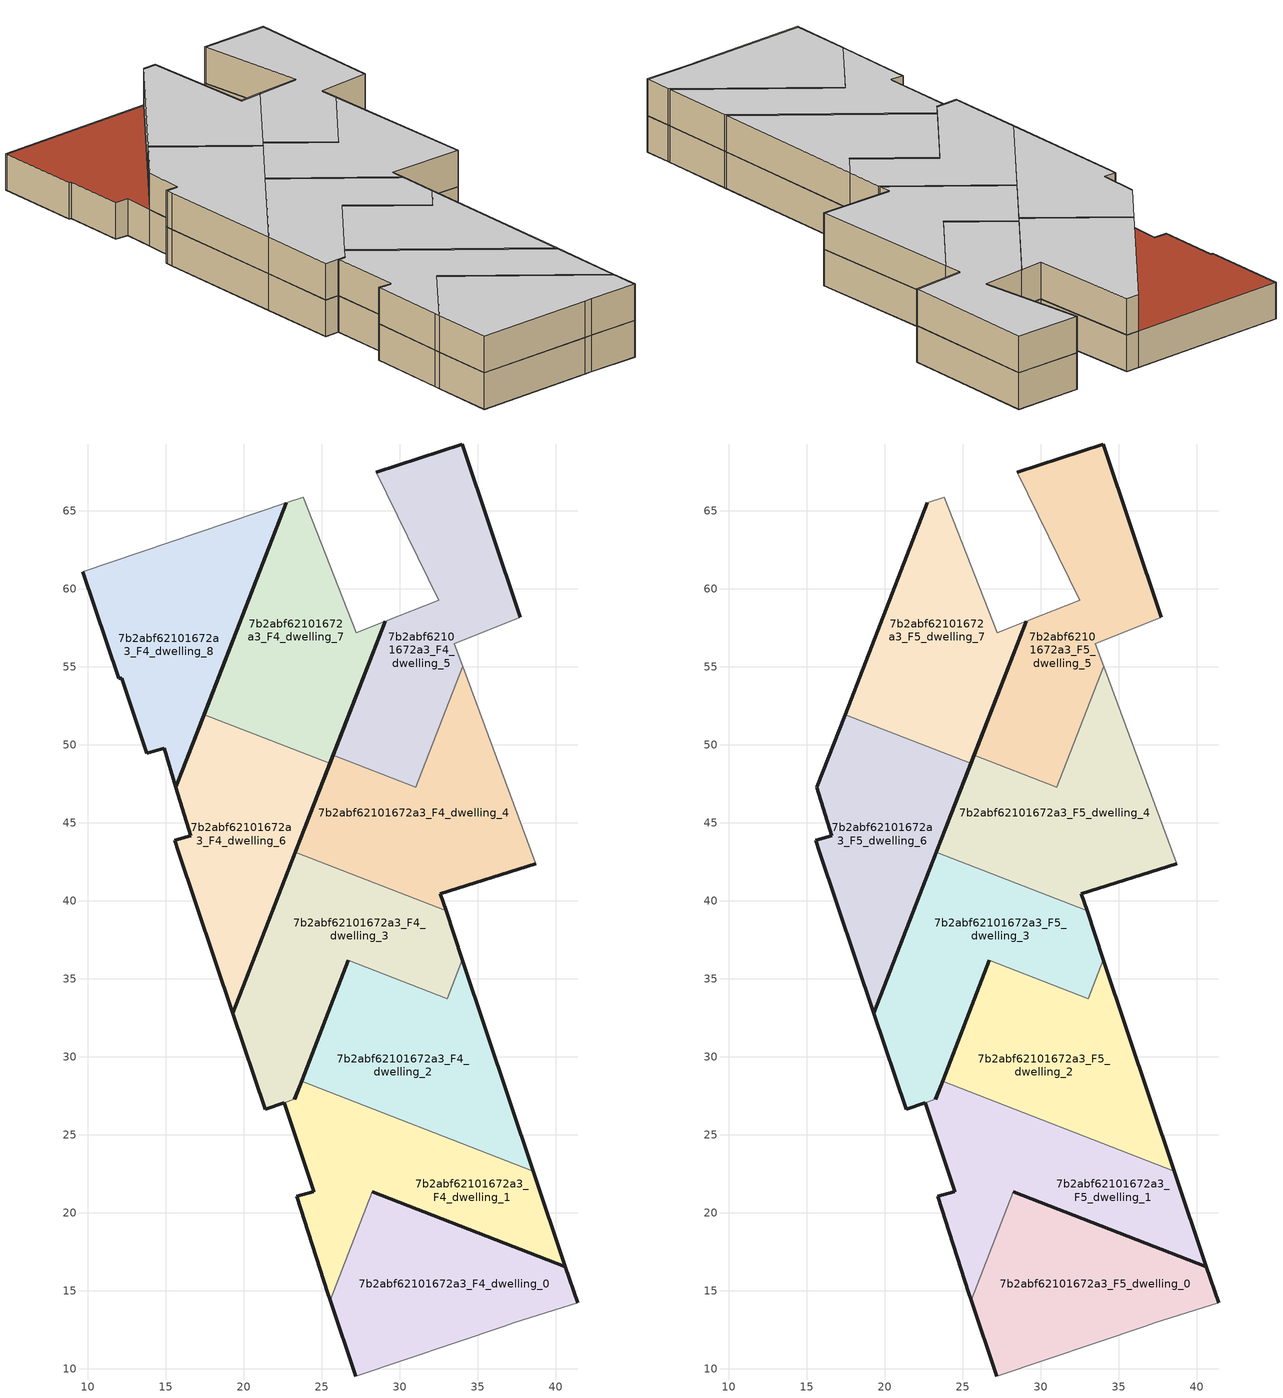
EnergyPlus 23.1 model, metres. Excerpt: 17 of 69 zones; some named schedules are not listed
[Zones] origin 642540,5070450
7b2abf62101672a3_F4_dwelling_0
 floor to 7b2abf62101672a3_F3_dwelling_0 (EU_floor_Construction): 41.4,14.25 40.62,16.57 28.24,21.37 25.54,14.41 27.18,9.55 36.69,12.75 37.29,12.95 z12
 wall outside (EU_wall_Construction): 28.24,21.37 40.62,16.57 41.4,14.25 / 27.18,9.55 25.54,14.41 z12:15
 wall adiabatic (EU_wall_Construction): 41.4,14.25 37.29,12.95 36.69,12.75 27.18,9.55 z12:15
 wall to 7b2abf62101672a3_F4_dwelling_1 (EU_wall_Construction): 25.54,14.41 28.24,21.37 z12:15
7b2abf62101672a3_F4_dwelling_1
 floor to 7b2abf62101672a3_F3_dwelling_1 (EU_floor_Construction): 40.62,16.57 38.56,22.68 23.7,28.46 23.25,27.29 22.58,27.06 24.48,21.38 24.48,21.36 24.46,21.36 23.38,21.06 25.38,14.85 25.54,14.41 28.24,21.37 z12
 wall outside (EU_wall_Construction): 25.54,14.41 25.38,14.85 23.38,21.06 24.46,21.36 24.48,21.36 24.48,21.38 22.58,27.06 / 23.25,27.29 23.7,28.46 / 38.56,22.68 40.62,16.57 28.24,21.37 z12:15
 wall to 7b2abf62101672a3_F4_dwelling_3 (EU_wall_Construction): 22.58,27.06 23.25,27.29 z12:15
 wall to 7b2abf62101672a3_F4_dwelling_2 (EU_wall_Construction): 23.7,28.46 38.56,22.68 z12:15
7b2abf62101672a3_F4_dwelling_2
 floor to 7b2abf62101672a3_F3_dwelling_2 (EU_floor_Construction): 38.56,22.68 34.02,36.24 33.04,33.74 26.71,36.2 23.7,28.46 z12
 wall outside (EU_wall_Construction): 23.7,28.46 26.71,36.2 / 34.02,36.24 38.56,22.68 z12:15
 wall to 7b2abf62101672a3_F4_dwelling_3 (EU_wall_Construction): 26.71,36.2 33.04,33.74 34.02,36.24 z12:15
7b2abf62101672a3_F4_dwelling_3
 floor to 7b2abf62101672a3_F3_dwelling_3 (EU_floor_Construction): 33.04,33.74 34.02,36.24 32.97,39.36 23.31,43.11 19.3,32.8 21.38,26.66 22.58,27.06 23.25,27.29 26.71,36.2 z12
 wall outside (EU_wall_Construction): 22.58,27.06 21.38,26.66 19.3,32.8 23.31,43.11 / 32.97,39.36 34.02,36.24 / 26.71,36.2 23.25,27.29 z12:15
 wall to 7b2abf62101672a3_F4_dwelling_4 (EU_wall_Construction): 23.31,43.11 32.97,39.36 z12:15
7b2abf62101672a3_F4_dwelling_4
 floor to 7b2abf62101672a3_F3_dwelling_4 (EU_floor_Construction): 38.7,42.37 34.03,55.04 31.02,47.28 25.73,49.34 23.31,43.11 32.97,39.36 32.6,40.47 z12
 wall outside (EU_wall_Construction): 38.7,42.37 32.6,40.47 32.97,39.36 / 23.31,43.11 25.73,49.34 z12:15
 wall to 7b2abf62101672a3_F4_dwelling_5 (EU_wall_Construction): 25.73,49.34 31.02,47.28 34.03,55.04 z12:15
 wall adiabatic (EU_wall_Construction): 34.03,55.04 38.7,42.37 z12:15
7b2abf62101672a3_F4_dwelling_5
 floor to 7b2abf62101672a3_F3_dwelling_5 (EU_floor_Construction): 31.02,47.28 34.03,55.04 33.5,56.48 37.7,58.18 34.01,69.29 28.5,67.49 32.5,59.28 29.06,57.92 25.73,49.34 z12
 wall outside (EU_wall_Construction): 25.73,49.34 29.06,57.92 / 28.5,67.49 34.01,69.29 37.7,58.18 z12:15
 wall adiabatic (EU_wall_Construction): 37.7,58.18 33.5,56.48 34.03,55.04 / 29.06,57.92 32.5,59.28 28.5,67.49 z12:15
7b2abf62101672a3_F4_dwelling_6
 floor to 7b2abf62101672a3_F3_dwelling_6 (EU_floor_Construction): 19.3,32.8 25.52,48.82 17.45,51.95 15.64,47.29 16.59,44.18 15.58,43.88 15.79,43.18 z12
 wall outside (EU_wall_Construction): 25.52,48.82 19.3,32.8 15.79,43.18 15.58,43.88 16.59,44.18 15.64,47.29 17.45,51.95 z12:15
 wall to 7b2abf62101672a3_F4_dwelling_7 (EU_wall_Construction): 17.45,51.95 25.52,48.82 z12:15
7b2abf62101672a3_F4_dwelling_7
 floor to 7b2abf62101672a3_F3_dwelling_7 (EU_floor_Construction): 25.52,48.82 29.06,57.92 27.2,57.18 23.8,65.89 22.73,65.53 17.45,51.95 z12
 wall outside (EU_wall_Construction): 29.06,57.92 25.52,48.82 / 17.45,51.95 22.73,65.53 z12:15
 wall adiabatic (EU_wall_Construction): 22.73,65.53 23.8,65.89 27.2,57.18 29.06,57.92 z12:15
7b2abf62101672a3_F4_dwelling_8
 floor to 7b2abf62101672a3_F3_dwelling_8 (EU_floor_Construction): 15.64,47.29 22.73,65.53 9.69,61.09 11.99,54.29 12.19,54.29 13.79,49.48 14.89,49.78 z12
 wall outside (EU_wall_Construction): 22.73,65.53 15.64,47.29 14.89,49.78 13.79,49.48 12.19,54.29 11.99,54.29 9.69,61.09 z12:15
 wall adiabatic (EU_wall_Construction): 9.69,61.09 22.73,65.53 z12:15
 roof outside (EU_roof_Construction): 22.73,65.53 15.64,47.29 14.89,49.78 13.79,49.48 12.19,54.29 11.99,54.29 9.69,61.09 z15
7b2abf62101672a3_F5_dwelling_0
 floor to 7b2abf62101672a3_F4_dwelling_0 (EU_floor_Construction): 41.4,14.25 40.62,16.57 28.24,21.37 25.54,14.41 27.18,9.55 36.69,12.75 37.29,12.95 z15
 wall outside (EU_wall_Construction): 28.24,21.37 40.62,16.57 41.4,14.25 / 27.18,9.55 25.54,14.41 z15:18
 wall adiabatic (EU_wall_Construction): 41.4,14.25 37.29,12.95 36.69,12.75 27.18,9.55 z15:18
 wall to 7b2abf62101672a3_F5_dwelling_1 (EU_wall_Construction): 25.54,14.41 28.24,21.37 z15:18
 ceiling to 7b2abf62101672a3_F6_dwelling_0 (EU_floor_Construction): 40.62,16.57 41.4,14.25 37.29,12.95 36.69,12.75 27.18,9.55 25.54,14.41 28.24,21.37 z18
7b2abf62101672a3_F5_dwelling_1
 floor to 7b2abf62101672a3_F4_dwelling_1 (EU_floor_Construction): 40.62,16.57 38.56,22.68 23.7,28.46 23.25,27.29 22.58,27.06 24.48,21.38 24.48,21.36 24.46,21.36 23.38,21.06 25.38,14.85 25.54,14.41 28.24,21.37 z15
 wall outside (EU_wall_Construction): 25.54,14.41 25.38,14.85 23.38,21.06 24.46,21.36 24.48,21.36 24.48,21.38 22.58,27.06 / 23.25,27.29 23.7,28.46 / 38.56,22.68 40.62,16.57 28.24,21.37 z15:18
 wall to 7b2abf62101672a3_F5_dwelling_3 (EU_wall_Construction): 22.58,27.06 23.25,27.29 z15:18
 wall to 7b2abf62101672a3_F5_dwelling_2 (EU_wall_Construction): 23.7,28.46 38.56,22.68 z15:18
 ceiling to 7b2abf62101672a3_F6_dwelling_1 (EU_floor_Construction): 38.56,22.68 40.62,16.57 28.24,21.37 25.54,14.41 25.38,14.85 23.38,21.06 24.46,21.36 24.48,21.36 24.48,21.38 22.58,27.06 23.25,27.29 23.7,28.46 z18
7b2abf62101672a3_F5_dwelling_2
 floor to 7b2abf62101672a3_F4_dwelling_2 (EU_floor_Construction): 38.56,22.68 34.02,36.24 33.04,33.74 26.71,36.2 23.7,28.46 z15
 wall outside (EU_wall_Construction): 23.7,28.46 26.71,36.2 / 34.02,36.24 38.56,22.68 z15:18
 wall to 7b2abf62101672a3_F5_dwelling_3 (EU_wall_Construction): 26.71,36.2 33.04,33.74 34.02,36.24 z15:18
 ceiling to 7b2abf62101672a3_F6_dwelling_2 (EU_floor_Construction): 34.02,36.24 38.56,22.68 23.7,28.46 26.71,36.2 33.04,33.74 z18
7b2abf62101672a3_F5_dwelling_3
 floor to 7b2abf62101672a3_F4_dwelling_3 (EU_floor_Construction): 33.04,33.74 34.02,36.24 32.97,39.36 23.31,43.11 19.3,32.8 21.38,26.66 22.58,27.06 23.25,27.29 26.71,36.2 z15
 wall outside (EU_wall_Construction): 22.58,27.06 21.38,26.66 19.3,32.8 23.31,43.11 / 32.97,39.36 34.02,36.24 / 26.71,36.2 23.25,27.29 z15:18
 wall to 7b2abf62101672a3_F5_dwelling_4 (EU_wall_Construction): 23.31,43.11 32.97,39.36 z15:18
 ceiling to 7b2abf62101672a3_F6_dwelling_3 (EU_floor_Construction): 32.97,39.36 34.02,36.24 33.04,33.74 26.71,36.2 23.25,27.29 22.58,27.06 21.38,26.66 19.3,32.8 23.31,43.11 z18
7b2abf62101672a3_F5_dwelling_4
 floor to 7b2abf62101672a3_F4_dwelling_4 (EU_floor_Construction): 38.7,42.37 34.03,55.04 31.02,47.28 25.73,49.34 23.31,43.11 32.97,39.36 32.6,40.47 z15
 wall outside (EU_wall_Construction): 38.7,42.37 32.6,40.47 32.97,39.36 / 23.31,43.11 25.73,49.34 z15:18
 wall to 7b2abf62101672a3_F5_dwelling_5 (EU_wall_Construction): 25.73,49.34 31.02,47.28 34.03,55.04 z15:18
 wall adiabatic (EU_wall_Construction): 34.03,55.04 38.7,42.37 z15:18
 ceiling to 7b2abf62101672a3_F6_dwelling_4 (EU_floor_Construction): 34.03,55.04 38.7,42.37 32.6,40.47 32.97,39.36 23.31,43.11 25.73,49.34 31.02,47.28 z18
7b2abf62101672a3_F5_dwelling_5
 floor to 7b2abf62101672a3_F4_dwelling_5 (EU_floor_Construction): 31.02,47.28 34.03,55.04 33.5,56.48 37.7,58.18 34.01,69.29 28.5,67.49 32.5,59.28 29.06,57.92 25.73,49.34 z15
 wall outside (EU_wall_Construction): 25.73,49.34 29.06,57.92 / 28.5,67.49 34.01,69.29 37.7,58.18 z15:18
 wall adiabatic (EU_wall_Construction): 37.7,58.18 33.5,56.48 34.03,55.04 / 29.06,57.92 32.5,59.28 28.5,67.49 z15:18
 ceiling to 7b2abf62101672a3_F6_dwelling_5 (EU_floor_Construction): 34.01,69.29 37.7,58.18 33.5,56.48 34.03,55.04 31.02,47.28 25.73,49.34 29.06,57.92 32.5,59.28 28.5,67.49 z18
7b2abf62101672a3_F5_dwelling_6
 floor to 7b2abf62101672a3_F4_dwelling_6 (EU_floor_Construction): 19.3,32.8 25.52,48.82 17.45,51.95 15.64,47.29 16.59,44.18 15.58,43.88 15.79,43.18 z15
 wall outside (EU_wall_Construction): 25.52,48.82 19.3,32.8 15.79,43.18 15.58,43.88 16.59,44.18 15.64,47.29 17.45,51.95 z15:18
 wall to 7b2abf62101672a3_F5_dwelling_7 (EU_wall_Construction): 17.45,51.95 25.52,48.82 z15:18
 ceiling to 7b2abf62101672a3_F6_dwelling_6 (EU_floor_Construction): 25.52,48.82 19.3,32.8 15.79,43.18 15.58,43.88 16.59,44.18 15.64,47.29 17.45,51.95 z18
7b2abf62101672a3_F5_dwelling_7
 floor to 7b2abf62101672a3_F4_dwelling_7 (EU_floor_Construction): 25.52,48.82 29.06,57.92 27.2,57.18 23.8,65.89 22.73,65.53 17.45,51.95 z15
 wall outside (EU_wall_Construction): 29.06,57.92 25.52,48.82 / 17.45,51.95 22.73,65.53 z15:18
 wall adiabatic (EU_wall_Construction): 22.73,65.53 23.8,65.89 27.2,57.18 29.06,57.92 z15:18
 ceiling to 7b2abf62101672a3_F6_dwelling_7 (EU_floor_Construction): 23.8,65.89 27.2,57.18 29.06,57.92 25.52,48.82 17.45,51.95 22.73,65.53 z18
[Building]
EU S2 Campaign: North Axis=0; Terrain=City; Solar Distribution=FullExterior
[Site:Location]
Lyon-Bron: Latitude=45.75; Longitude=5; Time Zone=1; Elevation=198
[SizingPeriod:WeatherFileDays]
AnnualSizingPeriod: Begin Month=1; Begin Day of Month=1; End Month=12; End Day of Month=31; Day of Week for Start Day=Monday; Use Weather File Daylight Saving Period=No; Use Weather File Rain and Snow Indicators=No
[MATERIAL]
EU_InternalMass_Material: Roughness=MediumRough; Thickness=0.1; Conductivity=1; Density=1800; Specific Heat=900; Thermal Absorptance=0.9; Solar Absorptance=0.7; Visible Absorptance=0.7
[MATERIAL:NOMASS] Roughness=MediumRough; Thermal Absorptance=0.9; Solar Absorptance=0.7; Visible Absorptance=0.7
Name | Thermal Resistance
EU_wall_NoMass | 1.97775
EU_roof_NoMass | 1.81626
EU_floor_NoMass | 1.84812
[CONSTRUCTION]
EU_wall_Construction: EU_wall_NoMass
EU_roof_Construction: EU_roof_NoMass
EU_floor_Construction: EU_floor_NoMass
EU_InternalMass_Construction: EU_InternalMass_Material
[ZONE] Type=1; Multiplier=1; Ceiling Height=autocalculate; Floor Area=autocalculate; Part of Total Floor Area=Yes
Name | Volume
7b2abf62101672a3_F4_dwelling_0; 7b2abf62101672a3_F5_dwelling_0 | 317.718
7b2abf62101672a3_F4_dwelling_1; 7b2abf62101672a3_F5_dwelling_1 | 321.059
7b2abf62101672a3_F4_dwelling_2; 7b2abf62101672a3_F5_dwelling_2 | 320.123
7b2abf62101672a3_F4_dwelling_3; 7b2abf62101672a3_F5_dwelling_3 | 337.227
7b2abf62101672a3_F4_dwelling_4; 7b2abf62101672a3_F5_dwelling_4 | 338.095
7b2abf62101672a3_F4_dwelling_5; 7b2abf62101672a3_F5_dwelling_5 | 353.594
7b2abf62101672a3_F4_dwelling_6; 7b2abf62101672a3_F5_dwelling_6 | 303.576
7b2abf62101672a3_F4_dwelling_7; 7b2abf62101672a3_F5_dwelling_7 | 303.581
7b2abf62101672a3_F4_dwelling_8 | 324.349
[INTERNALMASS] Construction=EU_InternalMass_Construction
Name | Zone or ZoneList | Surface Area
7b2abf62101672a3_F4_dwelling_0_EU_InternalMass | 7b2abf62101672a3_F4_dwelling_0 | 105.904
7b2abf62101672a3_F4_dwelling_1_EU_InternalMass | 7b2abf62101672a3_F4_dwelling_1 | 107.018
7b2abf62101672a3_F4_dwelling_2_EU_InternalMass | 7b2abf62101672a3_F4_dwelling_2 | 106.712
7b2abf62101672a3_F4_dwelling_3_EU_InternalMass | 7b2abf62101672a3_F4_dwelling_3 | 112.408
7b2abf62101672a3_F4_dwelling_4_EU_InternalMass | 7b2abf62101672a3_F4_dwelling_4 | 112.701
7b2abf62101672a3_F4_dwelling_5_EU_InternalMass | 7b2abf62101672a3_F4_dwelling_5 | 117.865
7b2abf62101672a3_F4_dwelling_6_EU_InternalMass | 7b2abf62101672a3_F4_dwelling_6 | 101.192
7b2abf62101672a3_F4_dwelling_7_EU_InternalMass | 7b2abf62101672a3_F4_dwelling_7 | 101.193
7b2abf62101672a3_F4_dwelling_8_EU_InternalMass | 7b2abf62101672a3_F4_dwelling_8 | 108.117
7b2abf62101672a3_F5_dwelling_0_EU_InternalMass | 7b2abf62101672a3_F5_dwelling_0 | 122.421
7b2abf62101672a3_F5_dwelling_1_EU_InternalMass | 7b2abf62101672a3_F5_dwelling_1 | 120.86
7b2abf62101672a3_F5_dwelling_2_EU_InternalMass | 7b2abf62101672a3_F5_dwelling_2 | 121.286
7b2abf62101672a3_F5_dwelling_3_EU_InternalMass | 7b2abf62101672a3_F5_dwelling_3 | 121.634
7b2abf62101672a3_F5_dwelling_4_EU_InternalMass | 7b2abf62101672a3_F5_dwelling_4 | 121.998
7b2abf62101672a3_F5_dwelling_5_EU_InternalMass | 7b2abf62101672a3_F5_dwelling_5 | 121.64
7b2abf62101672a3_F5_dwelling_6_EU_InternalMass | 7b2abf62101672a3_F5_dwelling_6 | 121.634
7b2abf62101672a3_F5_dwelling_7_EU_InternalMass | 7b2abf62101672a3_F5_dwelling_7 | 121.649
[OTHEREQUIPMENT] Fuel Type=Electricity; Design Level Calculation Method=Watts/Area; Power per Zone Floor Area=1; Fraction Latent=0; Fraction Radiant=0; Fraction Lost=0; Carbon Dioxide Generation Rate=0; EndUse Subcategory=EU_Step8_InternalGains
Name | Zone or ZoneList or Space or SpaceList | Schedule
EU_Step8_InternalGain_7b2abf62101672a3_F4_dwelling_0_f000 | 7b2abf62101672a3_F4_dwelling_0 | EU_Step8_GainSchedule_7b2abf62101672a3_F4_dwelling_0_f000
EU_Step8_InternalGain_7b2abf62101672a3_F4_dwelling_1_f000 | 7b2abf62101672a3_F4_dwelling_1 | EU_Step8_GainSchedule_7b2abf62101672a3_F4_dwelling_1_f000
EU_Step8_InternalGain_7b2abf62101672a3_F4_dwelling_2_f000 | 7b2abf62101672a3_F4_dwelling_2 | EU_Step8_GainSchedule_7b2abf62101672a3_F4_dwelling_2_f000
EU_Step8_InternalGain_7b2abf62101672a3_F4_dwelling_3_f000 | 7b2abf62101672a3_F4_dwelling_3 | EU_Step8_GainSchedule_7b2abf62101672a3_F4_dwelling_3_f000
EU_Step8_InternalGain_7b2abf62101672a3_F4_dwelling_4_f000 | 7b2abf62101672a3_F4_dwelling_4 | EU_Step8_GainSchedule_7b2abf62101672a3_F4_dwelling_4_f000
EU_Step8_InternalGain_7b2abf62101672a3_F4_dwelling_5_f000 | 7b2abf62101672a3_F4_dwelling_5 | EU_Step8_GainSchedule_7b2abf62101672a3_F4_dwelling_5_f000
EU_Step8_InternalGain_7b2abf62101672a3_F4_dwelling_6_f000 | 7b2abf62101672a3_F4_dwelling_6 | EU_Step8_GainSchedule_7b2abf62101672a3_F4_dwelling_6_f000
EU_Step8_InternalGain_7b2abf62101672a3_F4_dwelling_7_f000 | 7b2abf62101672a3_F4_dwelling_7 | EU_Step8_GainSchedule_7b2abf62101672a3_F4_dwelling_7_f000
EU_Step8_InternalGain_7b2abf62101672a3_F4_dwelling_8_f000 | 7b2abf62101672a3_F4_dwelling_8 | EU_Step8_GainSchedule_7b2abf62101672a3_F4_dwelling_8_f000
EU_Step8_InternalGain_7b2abf62101672a3_F5_dwelling_0_f000 | 7b2abf62101672a3_F5_dwelling_0 | EU_Step8_GainSchedule_7b2abf62101672a3_F5_dwelling_0_f000
EU_Step8_InternalGain_7b2abf62101672a3_F5_dwelling_1_f000 | 7b2abf62101672a3_F5_dwelling_1 | EU_Step8_GainSchedule_7b2abf62101672a3_F5_dwelling_1_f000
EU_Step8_InternalGain_7b2abf62101672a3_F5_dwelling_2_f000 | 7b2abf62101672a3_F5_dwelling_2 | EU_Step8_GainSchedule_7b2abf62101672a3_F5_dwelling_2_f000
EU_Step8_InternalGain_7b2abf62101672a3_F5_dwelling_3_f000 | 7b2abf62101672a3_F5_dwelling_3 | EU_Step8_GainSchedule_7b2abf62101672a3_F5_dwelling_3_f000
EU_Step8_InternalGain_7b2abf62101672a3_F5_dwelling_4_f000 | 7b2abf62101672a3_F5_dwelling_4 | EU_Step8_GainSchedule_7b2abf62101672a3_F5_dwelling_4_f000
EU_Step8_InternalGain_7b2abf62101672a3_F5_dwelling_5_f000 | 7b2abf62101672a3_F5_dwelling_5 | EU_Step8_GainSchedule_7b2abf62101672a3_F5_dwelling_5_f000
EU_Step8_InternalGain_7b2abf62101672a3_F5_dwelling_6_f000 | 7b2abf62101672a3_F5_dwelling_6 | EU_Step8_GainSchedule_7b2abf62101672a3_F5_dwelling_6_f000
EU_Step8_InternalGain_7b2abf62101672a3_F5_dwelling_7_f000 | 7b2abf62101672a3_F5_dwelling_7 | EU_Step8_GainSchedule_7b2abf62101672a3_F5_dwelling_7_f000
[ZONEVENTILATION:DESIGNFLOWRATE] Schedule=EU_AlwaysOn; Design Flow Rate Calculation Method=AirChanges/Hour; Air Changes per Hour=0.759424; Ventilation Type=Natural; Fan Pressure Rise=0; Fan Total Efficiency=1; Constant Term Coefficient=1; Temperature Term Coefficient=0; Velocity Term Coefficient=0; Velocity Squared Term Coefficient=0; Minimum Indoor Temperature=-100; Maximum Indoor Temperature=100; Delta Temperature=-100; Minimum Outdoor Temperature=-100; Maximum Outdoor Temperature=100; Maximum Wind Speed=40
Name | Zone or ZoneList or Space or SpaceList
EU_ConstantAir_7b2abf62101672a3_F4_dwelling_0 | 7b2abf62101672a3_F4_dwelling_0
EU_ConstantAir_7b2abf62101672a3_F4_dwelling_1 | 7b2abf62101672a3_F4_dwelling_1
EU_ConstantAir_7b2abf62101672a3_F4_dwelling_2 | 7b2abf62101672a3_F4_dwelling_2
EU_ConstantAir_7b2abf62101672a3_F4_dwelling_3 | 7b2abf62101672a3_F4_dwelling_3
EU_ConstantAir_7b2abf62101672a3_F4_dwelling_4 | 7b2abf62101672a3_F4_dwelling_4
EU_ConstantAir_7b2abf62101672a3_F4_dwelling_5 | 7b2abf62101672a3_F4_dwelling_5
EU_ConstantAir_7b2abf62101672a3_F4_dwelling_6 | 7b2abf62101672a3_F4_dwelling_6
EU_ConstantAir_7b2abf62101672a3_F4_dwelling_7 | 7b2abf62101672a3_F4_dwelling_7
EU_ConstantAir_7b2abf62101672a3_F4_dwelling_8 | 7b2abf62101672a3_F4_dwelling_8
EU_ConstantAir_7b2abf62101672a3_F5_dwelling_0 | 7b2abf62101672a3_F5_dwelling_0
EU_ConstantAir_7b2abf62101672a3_F5_dwelling_1 | 7b2abf62101672a3_F5_dwelling_1
EU_ConstantAir_7b2abf62101672a3_F5_dwelling_2 | 7b2abf62101672a3_F5_dwelling_2
EU_ConstantAir_7b2abf62101672a3_F5_dwelling_3 | 7b2abf62101672a3_F5_dwelling_3
EU_ConstantAir_7b2abf62101672a3_F5_dwelling_4 | 7b2abf62101672a3_F5_dwelling_4
EU_ConstantAir_7b2abf62101672a3_F5_dwelling_5 | 7b2abf62101672a3_F5_dwelling_5
EU_ConstantAir_7b2abf62101672a3_F5_dwelling_6 | 7b2abf62101672a3_F5_dwelling_6
EU_ConstantAir_7b2abf62101672a3_F5_dwelling_7 | 7b2abf62101672a3_F5_dwelling_7
